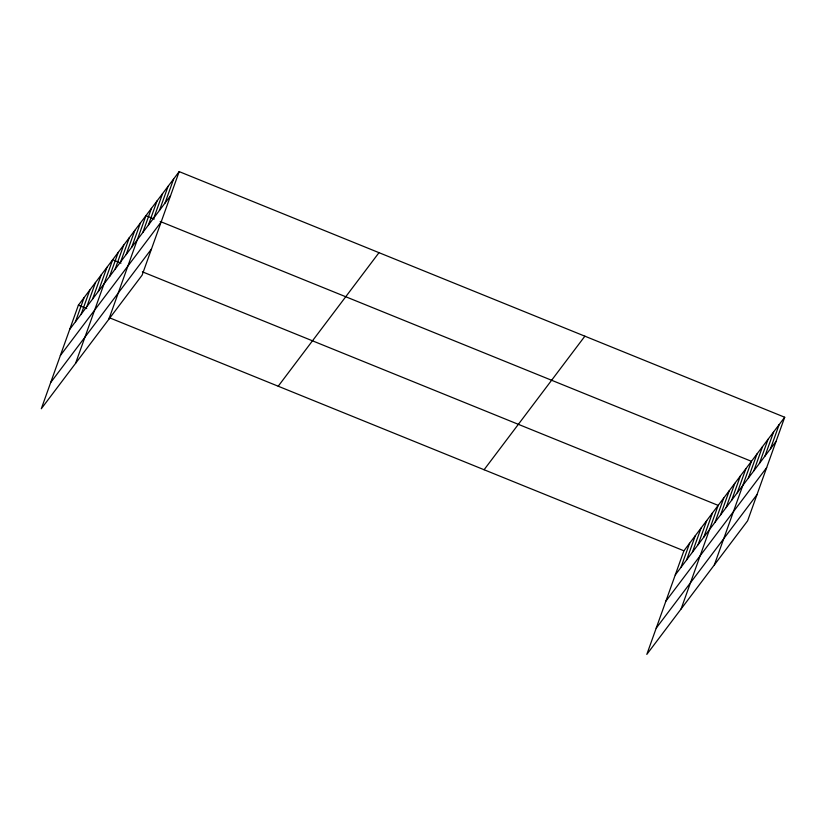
<?xml version="1.0" encoding="UTF-8"?>
<svg xmlns="http://www.w3.org/2000/svg" width="826" height="826" viewBox="0 0 826 826"><rect width="100%" height="100%" fill="white"/><g stroke="black" fill="none" stroke-linecap="round" stroke-linejoin="round"><path stroke-width="1.24" d="M179.18 171.612L78.387 305.166L41.3 408.756L142.093 275.203L179.18 171.612L784.7 417.244L747.613 520.834L646.82 654.388L683.907 550.797L784.7 417.244M75.455 321.758L84.107 297.597M81.165 314.19L89.817 290.029M86.875 306.622L95.527 282.461M92.584 299.053L101.237 274.893M98.294 291.485L106.946 267.325M75.569 363.347L112.666 259.756L120.988 263.133M109.548 276.576L118.201 252.405M115.093 269.224L123.745 245.064M120.637 261.883L129.29 237.723M126.182 254.542L134.834 230.371M131.726 247.191L140.379 223.03M108.836 319.28L145.923 215.679L154.245 219.055M142.815 232.498L151.468 208.338M148.36 225.157L157.012 200.986M153.904 217.806L162.557 193.645M159.449 210.465L168.101 186.294M164.994 203.124L173.646 178.953M680.965 567.4L689.617 543.229M686.674 559.832L695.327 535.661M692.394 552.264L701.047 528.093M698.104 544.695L706.757 520.525M703.814 537.127L712.466 512.956M681.089 608.979L718.176 505.388L142.392 271.816M715.068 522.208L723.721 498.047M720.613 514.866L729.265 490.696M726.157 507.515L734.81 483.355M731.702 500.174L740.354 476.003M737.246 492.823L745.899 468.662M714.345 564.912L751.443 461.321L160.192 221.471M748.325 478.14L756.977 453.97M753.87 470.789L762.522 446.629M759.414 463.448L768.066 439.277M764.959 456.097L773.611 431.936M770.503 448.755L779.155 424.585M69.735 329.326L170.528 195.772M60.35 355.541L161.142 221.987M50.685 382.541L151.478 248.987M278.207 386.227L379 252.663M484.088 469.736L584.88 336.182M675.255 574.968L776.048 441.404M665.87 601.173L766.662 467.619M656.195 628.183L756.998 494.629M78.387 305.166L86.72 308.542M109.321 317.711L683.907 550.797"/></g></svg>
